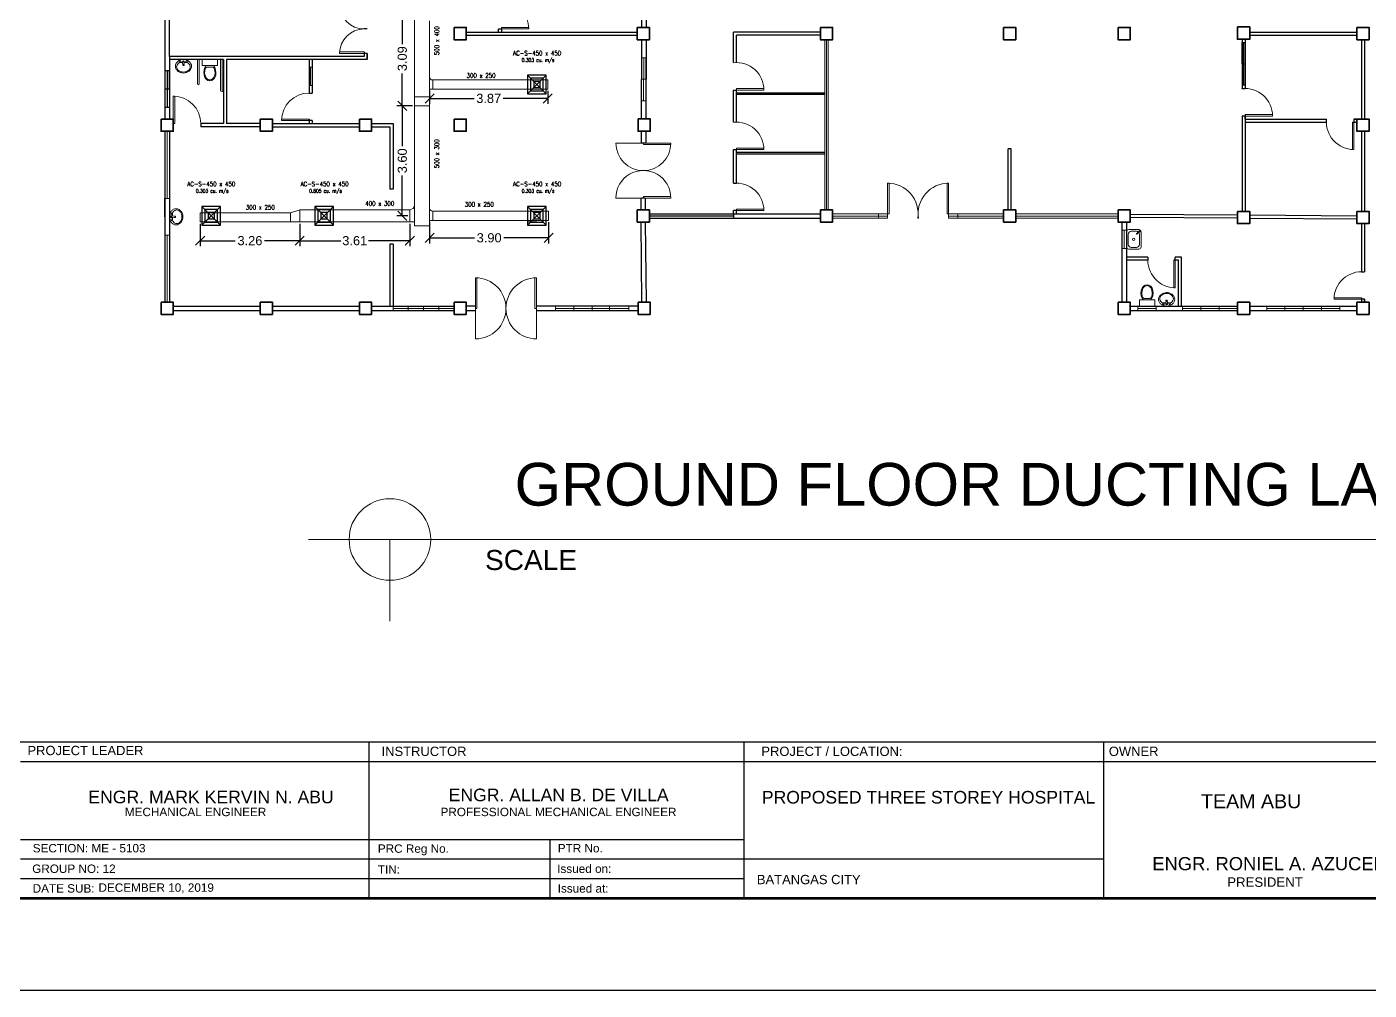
# Model space of a CAD drawing. Header units: millimetres. Extents: x 3 to 421, y 1 to 233.
# Drawn here: x 114.73 to 158.7, y 90.37 to 121.92 of the extents above; entities that cross this region are included whole.
import ezdxf

# ---------------------------------------------------------------- set-up
doc = ezdxf.new("R2010")
doc.units = ezdxf.units.MM
doc.header["$MEASUREMENT"] = 0
for name, color, linetype in [('.1', 1, 'Continuous'), ('diffuser', 7, 'Continuous'), ('ducting label', 7, 'Continuous'), ('Legends', 7, 'Continuous'), ('SHEET', 3, 'Continuous'), ('text', 7, 'Continuous')]:
    doc.layers.add(name, color=color, linetype=linetype)
doc.layers.add('ahu line', color=150, linetype='Continuous', lineweight=20)
doc.layers.add('WALL', color=4, linetype='Continuous', lineweight=30)
doc.styles.add('Arch-Dim', font='simplex.shx', dxfattribs={"width": 0.75})
doc.styles.add('arial', font='arial.ttf')
doc.styles.get("Standard").update_dxf_attribs({"font": 'arial.ttf'})
doc.dimstyles.new('Copy of dimension', dxfattribs={"dimtxt": 0.3, "dimasz": 0.3, "dimexe": 0.18, "dimexo": 0.0625, "dimgap": 0.09, "dimtad": 0, "dimzin": 0, "dimdsep": 46, "dimtxsty": 'Standard', "dimblk": 'OBLIQUE', "dimcen": 0.09, "dimclrd": 256, "dimclre": 256, "dimclrt": 256, "dimadec": 0, "dimazin": 0, "dimtfac": 1, "dimtofl": 0, "dimtmove": 0, "dimatfit": 3, "dimldrblk": 'OBLIQUE', "dimfxl": 1, "dimtolj": 1, "dimtzin": 0, "dimarcsym": 0})

# ---------------------------------------------------------------- blocks, each defined once
blk = doc.blocks.new('AC-S-12')
at = {"layer": 'diffuser', "color": 30}
for p, q in [((-0.15, 0.15), (0.15, -0.15)), ((0.15, 0.15), (-0.15, -0.15)), ((-0.15, 0.15), (-0.15, -0.15)), ((0.15, 0.15), (-0.15, 0.15)), ((-0.1, 0.1), (-0.1, -0.1)), ((0.1, 0.1), (-0.1, 0.1)), ((-0.05, 0.05), (-0.05, -0.05)), ((0.05, 0.05), (-0.05, 0.05)), ((0.05, -0.05), (0.05, 0.05)), ((0.1, -0.1), (0.1, 0.1)), ((0.15, -0.15), (0.15, 0.15)), ((-0.15, -0.15), (0.15, -0.15)), ((-0.1, -0.1), (0.1, -0.1)), ((-0.05, -0.05), (0.05, -0.05))]:
    blk.add_line(p, q, dxfattribs=at)
for points in [[(-0.358, 0.358, 0, 0.0447, 0), (-0.295, 0.295, 0, 0, 0), (-0.15, 0.15, 0, 0, 0)], [(0.358, 0.358, 0, 0.0447, 0), (0.295, 0.295, 0, 0, 0), (0.15, 0.15, 0, 0, 0)], [(-0.358, -0.358, 0, 0.0447, 0), (-0.295, -0.295, 0, 0, 0), (-0.15, -0.15, 0, 0, 0)], [(0.358, -0.358, 0, 0.0447, 0), (0.295, -0.295, 0, 0, 0), (0.15, -0.15, 0, 0, 0)]]:
    blk.add_lwpolyline(points, format="xyseb", dxfattribs=at)
blk = doc.blocks.new('fcu')
at = {"layer": 'diffuser', "xscale": 2.052644456280903, "yscale": 2.052644456280903, "zscale": 2.052644456280903}
blk.add_blockref('AC-S-12', (0, 0), dxfattribs=at)
blk = doc.blocks.new('_Oblique')
at = {"color": 0, "linetype": 'ByBlock', "lineweight": -2}
blk.add_line((-0.5, -0.5), (0.5, 0.5), dxfattribs=at)
blk = doc.blocks.new('*D18')
at = {"layer": 'Defpoints', "color": 0, "transparency": 16777216}
for p in [(127.924, 119.883), (131.791, 119.883), (131.791, 119.576)]:
    blk.add_point(p, dxfattribs=at)
at = {"layer": 'diffuser', "lineweight": -2, "transparency": 16777216}
for p, q in [((127.924, 119.821), (127.924, 119.396)), ((131.791, 119.821), (131.791, 119.396)), ((127.924, 119.576), (129.378, 119.576)), ((131.791, 119.576), (130.337, 119.576))]:
    blk.add_line(p, q, dxfattribs=at)
at = {"layer": 'diffuser', "lineweight": -2, "transparency": 16777216, "xscale": 0.3, "yscale": 0.3, "zscale": 0.3, "rotation": 180}
blk.add_blockref('_Oblique', (127.924, 119.576), dxfattribs=at)
at = {"layer": 'diffuser', "lineweight": -2, "transparency": 16777216, "xscale": 0.3, "yscale": 0.3, "zscale": 0.3}
blk.add_blockref('_Oblique', (131.791, 119.576), dxfattribs=at)
at = {"layer": 'diffuser', "transparency": 16777216, "insert": (129.858, 119.576), "char_height": 0.3, "attachment_point": 5}
blk.add_mtext('\\A1;3.87', dxfattribs=at)
blk = doc.blocks.new('*D21')
at = {"layer": 'Defpoints', "color": 0, "transparency": 16777216}
for p in [(127.424, 119.333), (127.028, 115.733), (127.274, 115.733)]:
    blk.add_point(p, dxfattribs=at)
at = {"layer": 'diffuser', "lineweight": -2, "transparency": 16777216}
for p, q in [((127.361, 119.333), (126.848, 119.333)), ((127.028, 119.333), (127.028, 118.012)), ((127.028, 115.733), (127.028, 117.054)), ((127.211, 115.733), (126.848, 115.733))]:
    blk.add_line(p, q, dxfattribs=at)
at = {"layer": 'diffuser', "lineweight": -2, "transparency": 16777216, "xscale": 0.3, "yscale": 0.3, "zscale": 0.3}
for p, rotation in [((127.028, 119.333), 90), ((127.028, 115.733), 270)]:
    blk.add_blockref('_Oblique', p, dxfattribs=dict(at, rotation=rotation))
at = {"layer": 'diffuser', "transparency": 16777216, "insert": (127.028, 117.533), "char_height": 0.3, "attachment_point": 5, "rotation": 90}
blk.add_mtext('\\A1;3.60', dxfattribs=at)
blk = doc.blocks.new('*D23')
at = {"layer": 'Defpoints', "color": 0, "transparency": 16777216}
for p in [(123.666, 115.533), (127.274, 115.533), (123.666, 114.917)]:
    blk.add_point(p, dxfattribs=at)
at = {"layer": 'diffuser', "lineweight": -2, "transparency": 16777216}
for p, q in [((123.666, 115.47), (123.666, 114.737)), ((127.274, 115.47), (127.274, 114.737)), ((123.666, 114.917), (125.019, 114.917)), ((127.274, 114.917), (125.92, 114.917))]:
    blk.add_line(p, q, dxfattribs=at)
at = {"layer": 'diffuser', "lineweight": -2, "transparency": 16777216, "xscale": 0.3, "yscale": 0.3, "zscale": 0.3, "rotation": 180}
blk.add_blockref('_Oblique', (123.666, 114.917), dxfattribs=at)
at = {"layer": 'diffuser', "lineweight": -2, "transparency": 16777216, "xscale": 0.3, "yscale": 0.3, "zscale": 0.3}
blk.add_blockref('_Oblique', (127.274, 114.917), dxfattribs=at)
at = {"layer": 'diffuser', "transparency": 16777216, "insert": (125.47, 114.917), "char_height": 0.3, "attachment_point": 5}
blk.add_mtext('\\A1;3.61', dxfattribs=at)
blk = doc.blocks.new('*D24')
at = {"layer": 'Defpoints', "color": 0, "transparency": 16777216}
for p in [(120.409, 115.533), (123.666, 115.533), (120.409, 114.917)]:
    blk.add_point(p, dxfattribs=at)
at = {"layer": 'diffuser', "lineweight": -2, "transparency": 16777216}
for p, q in [((120.409, 115.47), (120.409, 114.737)), ((123.666, 115.47), (123.666, 114.737)), ((120.409, 114.917), (121.558, 114.917)), ((123.666, 114.917), (122.516, 114.917))]:
    blk.add_line(p, q, dxfattribs=at)
at = {"layer": 'diffuser', "lineweight": -2, "transparency": 16777216, "xscale": 0.3, "yscale": 0.3, "zscale": 0.3, "rotation": 180}
blk.add_blockref('_Oblique', (120.409, 114.917), dxfattribs=at)
at = {"layer": 'diffuser', "lineweight": -2, "transparency": 16777216, "xscale": 0.3, "yscale": 0.3, "zscale": 0.3}
blk.add_blockref('_Oblique', (123.666, 114.917), dxfattribs=at)
at = {"layer": 'diffuser', "transparency": 16777216, "insert": (122.037, 114.917), "char_height": 0.3, "attachment_point": 5}
blk.add_mtext('\\A1;3.26', dxfattribs=at)
blk = doc.blocks.new('*D26')
at = {"layer": 'Defpoints', "color": 0, "transparency": 16777216}
for p in [(127.424, 122.422), (127.028, 119.333), (127.424, 119.333)]:
    blk.add_point(p, dxfattribs=at)
at = {"layer": 'diffuser', "lineweight": -2, "transparency": 16777216}
for p, q in [((127.361, 122.422), (126.848, 122.422)), ((127.028, 122.422), (127.028, 121.357)), ((127.028, 119.333), (127.028, 120.398)), ((127.361, 119.333), (126.848, 119.333))]:
    blk.add_line(p, q, dxfattribs=at)
at = {"layer": 'diffuser', "lineweight": -2, "transparency": 16777216, "xscale": 0.3, "yscale": 0.3, "zscale": 0.3}
for p, rotation in [((127.028, 122.422), 90), ((127.028, 119.333), 270)]:
    blk.add_blockref('_Oblique', p, dxfattribs=dict(at, rotation=rotation))
at = {"layer": 'diffuser', "transparency": 16777216, "insert": (127.028, 120.878), "char_height": 0.3, "attachment_point": 5, "rotation": 90}
blk.add_mtext('\\A1;3.09', dxfattribs=at)
blk = doc.blocks.new('*D28')
at = {"layer": 'Defpoints', "color": 0, "transparency": 16777216}
for p in [(127.924, 115.583), (131.822, 115.583), (131.822, 115.01)]:
    blk.add_point(p, dxfattribs=at)
at = {"layer": 'diffuser', "lineweight": -2, "transparency": 16777216}
for p, q in [((127.924, 115.52), (127.924, 114.83)), ((131.822, 115.52), (131.822, 114.83)), ((127.924, 115.01), (129.394, 115.01)), ((131.822, 115.01), (130.352, 115.01))]:
    blk.add_line(p, q, dxfattribs=at)
at = {"layer": 'diffuser', "lineweight": -2, "transparency": 16777216, "xscale": 0.3, "yscale": 0.3, "zscale": 0.3, "rotation": 180}
blk.add_blockref('_Oblique', (127.924, 115.01), dxfattribs=at)
at = {"layer": 'diffuser', "lineweight": -2, "transparency": 16777216, "xscale": 0.3, "yscale": 0.3, "zscale": 0.3}
blk.add_blockref('_Oblique', (131.822, 115.01), dxfattribs=at)
at = {"layer": 'diffuser', "transparency": 16777216, "insert": (129.873, 115.01), "char_height": 0.3, "attachment_point": 5}
blk.add_mtext('\\A1;3.90', dxfattribs=at)

msp = doc.modelspace()

# ---------------------------------------------------------------- linework, layer by layer
at = {"layer": '.1', "linetype": 'Continuous', "ltscale": 0.5}
msp.add_line((125.935, 98.501), (125.935, 93.381), dxfattribs=at)
at = {"layer": '.1', "color": 0}
msp.add_line((92.663, 90.372), (191.938, 90.372), dxfattribs=at)
at = {"color": 8, "lineweight": 25}
for p, q in [((119.249, 124.501), (119.249, 118.901)), ((119.399, 120.951), (119.399, 124.501)), ((134.874, 124.503), (134.866, 121.901)), ((135.024, 124.502), (135.016, 121.901)), ((130.174, 121.751), (130.174, 121.851)), ((130.174, 121.851), (130.274, 121.851)), ((130.274, 121.851), (130.274, 121.751)), ((129.124, 121.751), (134.724, 121.751)), ((129.124, 121.651), (134.724, 121.651)), ((134.865, 121.501), (134.857, 118.903)), ((135.015, 121.501), (135.007, 118.903)), ((137.874, 120.751), (137.874, 121.751)), ((140.724, 121.751), (137.874, 121.751)), ((137.974, 120.745), (137.974, 121.651)), ((137.974, 120.745), (137.974, 121.651)), ((140.724, 121.651), (137.974, 121.651)), ((154.536, 121.516), (154.536, 119.895)), ((154.636, 121.516), (154.636, 119.901)), ((154.636, 121.516), (154.636, 119.901)), ((154.786, 121.751), (158.299, 121.751)), ((154.786, 121.651), (158.299, 121.651)), ((158.449, 121.501), (158.449, 118.901)), ((158.549, 121.501), (158.549, 118.901)), ((125.774, 120.951), (119.399, 120.951)), ((119.399, 120.951), (119.399, 120.851)), ((119.399, 120.951), (119.399, 120.851)), ((125.774, 121.101), (125.774, 120.951)), ((125.874, 121.051), (125.774, 121.051)), ((125.874, 121.051), (125.874, 120.851)), ((125.874, 120.851), (125.874, 121.051)), ((121.174, 120.851), (119.399, 120.851)), ((119.399, 120.851), (119.399, 118.901)), ((121.174, 120.851), (121.174, 118.751)), ((125.874, 120.851), (121.274, 120.851)), ((121.274, 120.851), (121.274, 118.751)), ((123.974, 120.851), (123.974, 119.751)), ((124.074, 120.851), (124.074, 119.751)), ((123.974, 119.751), (124.074, 119.751)), ((137.874, 118.801), (137.874, 119.851)), ((137.874, 119.851), (137.974, 119.851)), ((137.974, 118.795), (137.974, 119.851)), ((137.974, 118.795), (137.974, 119.851)), ((140.874, 119.751), (137.974, 119.751)), ((140.874, 119.701), (137.974, 119.701)), ((154.536, 119.901), (154.636, 119.901)), ((121.174, 118.751), (120.424, 118.751)), ((120.424, 118.751), (120.424, 118.651)), ((122.374, 118.751), (121.274, 118.751)), ((122.774, 118.751), (125.624, 118.751)), ((123.974, 118.901), (123.974, 118.751)), ((124.074, 118.851), (123.974, 118.851)), ((124.074, 118.851), (124.074, 118.751)), ((126.024, 118.751), (126.724, 118.751)), ((126.724, 118.751), (126.724, 118.651)), ((154.536, 119.001), (154.536, 115.876)), ((154.636, 119.001), (154.536, 119.001)), ((154.636, 119.051), (154.636, 115.876)), ((154.636, 118.901), (157.304, 118.901)), ((154.636, 118.801), (157.299, 118.801)), ((157.299, 118.801), (157.299, 118.901)), ((158.149, 118.801), (158.299, 118.801)), ((158.199, 118.901), (158.449, 118.901)), ((158.299, 118.901), (158.199, 118.901)), ((158.199, 118.901), (158.199, 118.801)), ((119.249, 118.501), (119.249, 112.901)), ((119.399, 118.501), (119.399, 112.901)), ((122.374, 118.651), (120.424, 118.651)), ((122.774, 118.651), (125.624, 118.651)), ((126.024, 118.651), (126.624, 118.651)), ((126.624, 118.651), (126.624, 116.601)), ((126.724, 118.651), (126.724, 116.601)), ((134.856, 118.503), (134.856, 118.114)), ((135.006, 118.503), (135.006, 118.114)), ((158.449, 118.501), (158.449, 115.876)), ((158.549, 118.501), (158.549, 115.876)), ((134.974, 118.114), (134.856, 118.114)), ((137.874, 116.801), (137.874, 117.901)), ((137.874, 117.901), (137.974, 117.901)), ((137.974, 116.795), (137.974, 117.901)), ((137.974, 116.795), (137.974, 117.901)), ((146.874, 115.926), (146.874, 117.926)), ((146.974, 117.926), (146.874, 117.926)), ((146.974, 115.926), (146.974, 117.926)), ((140.874, 117.801), (137.974, 117.801)), ((140.874, 117.751), (137.974, 117.751)), ((126.724, 116.601), (126.624, 116.601)), ((119.249, 115.701), (119.249, 116.301)), ((134.849, 115.926), (134.849, 116.314)), ((134.974, 116.314), (134.874, 116.314)), ((134.999, 115.926), (134.999, 116.314)), ((135.124, 115.801), (140.724, 115.801)), ((135.124, 115.651), (140.724, 115.651)), ((137.874, 115.801), (137.874, 115.901)), ((137.974, 115.901), (137.874, 115.901)), ((137.974, 115.801), (137.974, 115.901)), ((137.974, 115.801), (137.974, 115.901)), ((137.974, 115.801), (137.974, 115.901)), ((154.386, 115.652), (150.873, 115.676)), ((154.386, 115.752), (150.874, 115.776)), ((158.299, 115.726), (154.786, 115.749)), ((158.298, 115.626), (154.786, 115.649)), ((134.874, 112.902), (134.849, 115.525)), ((135.024, 112.903), (134.999, 115.526)), ((150.599, 115.526), (150.599, 112.901)), ((150.749, 115.526), (150.749, 112.901)), ((158.449, 115.476), (158.449, 113.901)), ((158.549, 115.476), (158.549, 113.895)), ((126.624, 114.801), (126.624, 112.776)), ((126.724, 114.801), (126.624, 114.801)), ((126.724, 114.801), (126.724, 112.776)), ((151.454, 114.376), (150.749, 114.376)), ((151.449, 114.376), (151.449, 114.276)), ((152.549, 114.376), (152.349, 114.376)), ((152.349, 114.276), (152.349, 114.376)), ((152.549, 112.776), (152.549, 114.376)), ((151.449, 114.276), (150.749, 114.276)), ((152.449, 114.276), (152.299, 114.276)), ((152.449, 114.276), (152.349, 114.276)), ((152.449, 112.776), (152.449, 114.276)), ((158.449, 113.901), (158.549, 113.901)), ((158.449, 113.051), (158.449, 112.901)), ((119.524, 112.776), (122.374, 112.776)), ((119.524, 112.626), (122.374, 112.626)), ((122.774, 112.776), (125.624, 112.776)), ((122.774, 112.626), (125.624, 112.626)), ((126.024, 112.776), (128.724, 112.776)), ((126.024, 112.626), (128.724, 112.626)), ((129.424, 112.776), (129.124, 112.776)), ((129.124, 112.626), (129.224, 112.626)), ((129.124, 112.626), (129.424, 112.626)), ((134.749, 112.776), (131.424, 112.776)), ((131.424, 112.626), (134.749, 112.626)), ((150.874, 112.776), (154.386, 112.776)), ((150.874, 112.776), (152.449, 112.776)), ((150.874, 112.626), (154.386, 112.626)), ((154.786, 112.776), (158.299, 112.776)), ((154.786, 112.626), (158.299, 112.626)), ((158.549, 113.001), (158.449, 113.001)), ((158.549, 113.001), (158.549, 112.901)), ((158.549, 112.901), (158.549, 113.001))]:
    msp.add_line(p, q, dxfattribs=at)
at = {"color": 8, "lineweight": -2}
for p, q in [((125.874, 121.851), (125.774, 121.851)), ((154.536, 120.708), (154.536, 121.408)), ((154.536, 121.408), (154.636, 121.408)), ((154.586, 121.408), (154.586, 120.008)), ((154.636, 121.408), (154.636, 120.008)), ((154.536, 120.708), (154.636, 120.708)), ((119.399, 120.476), (119.249, 120.476)), ((119.324, 120.476), (119.324, 119.276)), ((119.399, 119.876), (119.399, 120.476)), ((119.399, 119.876), (119.249, 119.876)), ((119.399, 119.876), (119.399, 119.276)), ((154.636, 120.008), (154.536, 120.008)), ((154.536, 119.895), (154.536, 119.901)), ((119.399, 119.276), (119.249, 119.276)), ((154.636, 118.901), (154.636, 119.001)), ((134.874, 117.22), (134.874, 117.208)), ((134.974, 117.214), (134.974, 117.214)), ((134.974, 117.214), (134.974, 117.214)), ((137.874, 116.801), (137.974, 116.801)), ((137.874, 115.726), (135.124, 115.726)), ((137.874, 115.801), (137.874, 115.651)), ((151.454, 114.376), (151.449, 114.376))]:
    msp.add_line(p, q, dxfattribs=at)
at = {"color": 8, "lineweight": 13}
for p, q in [((131.174, 121.901), (130.274, 121.901)), ((130.274, 121.901), (130.274, 121.851)), ((130.274, 121.851), (131.174, 121.851)), ((131.174, 121.851), (131.174, 121.901)), ((124.974, 121.051), (124.974, 121.101)), ((124.974, 121.101), (125.774, 121.101)), ((125.774, 121.051), (124.974, 121.051)), ((125.774, 121.101), (125.774, 121.051)), ((119.524, 118.751), (119.524, 119.651)), ((119.524, 119.651), (119.574, 119.651)), ((119.574, 119.651), (119.574, 118.751)), ((137.974, 119.851), (137.974, 119.901)), ((138.874, 119.901), (137.974, 119.901)), ((137.974, 119.851), (138.874, 119.851)), ((138.874, 119.851), (138.874, 119.901)), ((119.574, 118.751), (119.524, 118.751)), ((123.074, 118.851), (123.074, 118.901)), ((123.074, 118.901), (123.974, 118.901)), ((123.974, 118.851), (123.074, 118.851)), ((123.974, 118.901), (123.974, 118.851)), ((154.636, 119.051), (154.636, 119.001)), ((155.536, 119.051), (154.636, 119.051)), ((154.636, 119.001), (155.536, 119.001)), ((155.536, 119.001), (155.536, 119.051)), ((158.199, 118.801), (158.149, 118.801)), ((158.149, 117.901), (158.149, 118.801)), ((158.199, 118.801), (158.199, 117.901)), ((134.856, 118.114), (134.023, 118.114)), ((134.924, 118.114), (135.824, 118.114)), ((134.924, 118.064), (134.924, 118.114)), ((135.824, 118.064), (134.924, 118.064)), ((135.824, 118.114), (135.824, 118.064)), ((137.974, 117.901), (137.974, 117.951)), ((138.874, 117.951), (137.974, 117.951)), ((137.974, 117.901), (138.874, 117.901)), ((138.874, 117.901), (138.874, 117.951)), ((158.199, 117.901), (158.149, 117.901)), ((142.924, 115.801), (142.924, 116.801)), ((142.924, 116.801), (142.974, 116.801)), ((142.974, 116.801), (142.974, 115.801)), ((144.924, 116.801), (144.874, 116.801)), ((144.874, 116.801), (144.874, 115.801)), ((144.924, 115.801), (144.924, 116.801)), ((134.874, 116.314), (134.024, 116.314)), ((135.824, 116.364), (134.924, 116.364)), ((134.924, 116.364), (134.924, 116.314)), ((134.924, 116.314), (135.824, 116.314)), ((135.824, 116.314), (135.824, 116.364)), ((137.974, 115.901), (137.974, 115.951)), ((138.874, 115.951), (137.974, 115.951)), ((137.974, 115.901), (138.874, 115.901)), ((138.874, 115.901), (138.874, 115.951)), ((142.974, 115.801), (142.924, 115.801)), ((143.912, 115.651), (143.935, 115.651)), ((144.874, 115.801), (144.924, 115.801)), ((152.299, 113.376), (152.299, 114.276)), ((152.349, 114.276), (152.349, 113.376)), ((129.424, 112.701), (129.424, 113.701)), ((129.474, 113.701), (129.474, 112.701)), ((131.424, 113.701), (131.374, 113.701)), ((131.374, 113.701), (131.374, 112.701)), ((131.424, 112.701), (131.424, 113.701)), ((152.349, 113.376), (152.299, 113.376)), ((157.549, 113.001), (157.549, 113.051)), ((157.549, 113.051), (158.449, 113.051)), ((158.449, 113.001), (158.449, 113.051)), ((129.424, 112.626), (129.424, 112.776)), ((129.474, 112.701), (129.424, 112.701)), ((129.424, 112.701), (129.424, 111.701)), ((131.374, 112.701), (131.424, 112.701)), ((131.424, 112.776), (131.424, 112.626)), ((131.424, 112.701), (131.424, 111.701)), ((158.449, 113.001), (157.549, 113.001))]:
    msp.add_line(p, q, dxfattribs=at)
at = {"color": 8, "lineweight": 9}
for p, q in [((140.874, 121.501), (140.874, 115.926)), ((140.924, 121.501), (140.924, 115.926)), ((140.974, 121.501), (140.974, 115.926)), ((119.844, 120.653), (119.831, 120.775)), ((119.873, 120.653), (119.887, 120.775)), ((120.324, 120.851), (120.324, 120.151)), ((120.374, 120.051), (120.374, 120.851)), ((120.474, 120.851), (120.974, 120.851)), ((120.474, 120.651), (120.474, 120.851)), ((120.974, 120.651), (120.474, 120.651)), ((120.814, 120.601), (120.633, 120.601)), ((120.974, 120.851), (120.974, 120.651)), ((121.074, 119.851), (121.074, 120.851)), ((121.124, 120.851), (121.124, 120.151)), ((124.074, 120.601), (123.974, 120.601)), ((123.974, 120.601), (123.974, 120.001)), ((124.024, 120.601), (124.024, 120.001)), ((124.074, 120.301), (124.074, 120.601)), ((135.011, 120.902), (134.863, 120.902)), ((134.863, 120.902), (134.863, 119.502)), ((134.937, 120.902), (134.933, 119.501)), ((135.011, 120.202), (135.011, 120.902)), ((120.324, 120.151), (120.324, 120.051)), ((121.124, 120.151), (121.124, 119.851)), ((135.011, 120.202), (134.863, 120.202)), ((121.124, 119.851), (121.174, 119.851)), ((121.174, 119.801), (121.124, 119.801)), ((123.974, 120.001), (124.074, 120.001)), ((134.863, 119.502), (135.009, 119.501)), ((119.324, 116.301), (119.324, 118.501)), ((119.249, 116.301), (119.399, 116.301)), ((119.597, 115.715), (119.475, 115.728)), ((119.597, 115.686), (119.475, 115.673)), ((141.124, 115.801), (142.974, 115.801)), ((142.974, 115.801), (141.124, 115.801)), ((142.624, 115.726), (141.124, 115.726)), ((141.124, 115.651), (142.924, 115.651)), ((142.924, 115.801), (142.624, 115.801)), ((142.624, 115.801), (142.624, 115.651)), ((142.624, 115.726), (142.924, 115.726)), ((142.924, 115.801), (142.924, 115.651)), ((144.874, 115.801), (146.724, 115.801)), ((146.724, 115.801), (144.874, 115.801)), ((144.924, 115.801), (144.924, 115.651)), ((144.924, 115.801), (145.224, 115.801)), ((145.224, 115.726), (144.924, 115.726)), ((144.924, 115.651), (146.724, 115.651)), ((145.224, 115.801), (145.224, 115.651)), ((145.224, 115.726), (146.724, 115.726)), ((147.124, 115.801), (150.474, 115.801)), ((147.124, 115.726), (150.474, 115.726)), ((147.124, 115.651), (150.474, 115.651)), ((150.749, 115.258), (150.599, 115.258)), ((150.599, 115.205), (150.599, 114.605)), ((150.674, 115.258), (150.674, 114.658)), ((119.249, 115.101), (119.399, 115.101)), ((119.324, 115.101), (119.324, 112.901)), ((150.599, 114.658), (150.749, 114.658)), ((151.514, 113.026), (151.333, 113.026)), ((126.724, 112.776), (127.724, 112.776)), ((126.724, 112.701), (128.724, 112.701)), ((128.724, 112.776), (126.774, 112.776)), ((126.774, 112.626), (128.724, 112.626)), ((127.224, 112.776), (127.224, 112.626)), ((127.724, 112.776), (128.724, 112.776)), ((127.724, 112.776), (127.724, 112.626)), ((128.224, 112.776), (128.224, 112.626)), ((132.049, 112.626), (132.049, 112.776)), ((133.249, 112.776), (132.049, 112.776)), ((132.049, 112.701), (134.449, 112.701)), ((134.449, 112.626), (132.049, 112.626)), ((132.649, 112.776), (132.649, 112.626)), ((132.874, 112.776), (134.749, 112.776)), ((133.249, 112.776), (134.449, 112.776)), ((133.249, 112.776), (133.249, 112.626)), ((133.811, 112.776), (133.811, 112.626)), ((134.449, 112.776), (134.449, 112.626)), ((151.124, 112.776), (151.124, 112.626)), ((151.124, 112.701), (151.724, 112.701)), ((151.124, 112.626), (151.724, 112.626)), ((151.174, 112.976), (151.174, 112.776)), ((151.674, 112.976), (151.174, 112.976)), ((151.174, 112.776), (151.674, 112.776)), ((151.674, 112.776), (151.674, 112.976)), ((151.724, 112.626), (151.724, 112.776)), ((152.05, 112.973), (152.036, 112.852)), ((152.079, 112.973), (152.092, 112.852)), ((154.386, 112.776), (152.586, 112.776)), ((152.586, 112.701), (154.386, 112.701)), ((152.586, 112.626), (153.186, 112.626)), ((153.186, 112.626), (153.186, 112.776)), ((153.186, 112.776), (153.786, 112.776)), ((153.786, 112.776), (153.786, 112.626)), ((155.342, 112.776), (156.542, 112.776)), ((157.742, 112.701), (155.342, 112.701)), ((156.542, 112.626), (155.342, 112.626)), ((155.942, 112.776), (155.942, 112.626)), ((156.542, 112.626), (156.542, 112.776)), ((156.542, 112.776), (157.742, 112.776)), ((156.542, 112.626), (157.742, 112.626)), ((157.142, 112.776), (157.142, 112.626))]:
    msp.add_line(p, q, dxfattribs=at)
at = {"color": 8, "lineweight": 9, "ltscale": 0.4}
for p, q in [((150.749, 115.205), (150.749, 114.715)), ((151.154, 115.28), (150.824, 115.28)), ((151.074, 115.225), (150.904, 115.225)), ((151.169, 115.233), (151.078, 115.142)), ((151.182, 115.221), (151.091, 115.13)), ((151.229, 114.715), (151.229, 115.205)), ((150.804, 115.125), (150.804, 114.795)), ((151.174, 114.795), (151.174, 115.125)), ((150.824, 114.64), (151.154, 114.64)), ((150.904, 114.695), (151.074, 114.695))]:
    msp.add_line(p, q, dxfattribs=at)
at = {"color": 0, "linetype": 'ByBlock', "lineweight": 9}
for p, q in [((129.294, 105.13), (123.95, 105.13)), ((126.622, 105.13), (126.622, 102.458)), ((167.264, 105.13), (129.294, 105.13))]:
    msp.add_line(p, q, dxfattribs=at)
at = {"color": 8, "lineweight": 35}
for points in [[(128.724, 121.901), (129.124, 121.901), (129.124, 121.501), (128.724, 121.501)], [(134.724, 121.901), (135.124, 121.901), (135.124, 121.501), (134.724, 121.501)], [(140.724, 121.901), (141.124, 121.901), (141.124, 121.501), (140.724, 121.501)], [(146.724, 121.901), (147.124, 121.901), (147.124, 121.501), (146.724, 121.501)], [(150.474, 121.901), (150.874, 121.901), (150.874, 121.501), (150.474, 121.501)], [(154.386, 121.916), (154.786, 121.916), (154.786, 121.516), (154.386, 121.516)], [(158.299, 121.901), (158.699, 121.901), (158.699, 121.501), (158.299, 121.501)], [(119.124, 118.901), (119.524, 118.901), (119.524, 118.501), (119.124, 118.501)], [(122.374, 118.901), (122.774, 118.901), (122.774, 118.501), (122.374, 118.501)], [(125.624, 118.901), (126.024, 118.901), (126.024, 118.501), (125.624, 118.501)], [(128.724, 118.901), (129.124, 118.901), (129.124, 118.501), (128.724, 118.501)], [(134.749, 118.903), (135.149, 118.903), (135.149, 118.503), (134.749, 118.503)], [(158.299, 118.901), (158.699, 118.901), (158.699, 118.501), (158.299, 118.501)], [(134.724, 115.926), (135.124, 115.926), (135.124, 115.526), (134.724, 115.526)], [(140.724, 115.926), (141.124, 115.926), (141.124, 115.526), (140.724, 115.526)], [(146.724, 115.926), (147.124, 115.926), (147.124, 115.526), (146.724, 115.526)], [(150.474, 115.926), (150.874, 115.926), (150.874, 115.526), (150.474, 115.526)], [(154.386, 115.876), (154.786, 115.876), (154.786, 115.476), (154.386, 115.476)], [(158.299, 115.876), (158.699, 115.876), (158.699, 115.476), (158.299, 115.476)], [(119.124, 112.901), (119.524, 112.901), (119.524, 112.501), (119.124, 112.501)], [(122.374, 112.901), (122.774, 112.901), (122.774, 112.501), (122.374, 112.501)], [(125.624, 112.901), (126.024, 112.901), (126.024, 112.501), (125.624, 112.501)], [(128.724, 112.901), (129.124, 112.901), (129.124, 112.501), (128.724, 112.501)], [(134.749, 112.903), (135.149, 112.903), (135.149, 112.503), (134.749, 112.503)], [(150.474, 112.901), (150.874, 112.901), (150.874, 112.501), (150.474, 112.501)], [(154.386, 112.901), (154.786, 112.901), (154.786, 112.501), (154.386, 112.501)], [(158.299, 112.901), (158.699, 112.901), (158.699, 112.501), (158.299, 112.501)]]:
    msp.add_lwpolyline(points, close=True, dxfattribs=at)
at = {"color": 8, "lineweight": 9}
for points in [[(154.536, 121.408), (154.636, 121.408), (154.636, 120.008), (154.536, 120.008)], [(123.974, 120.601), (124.074, 120.601), (124.074, 120.001), (123.974, 120.001)], [(134.863, 120.902), (135.009, 120.902), (135.009, 119.501), (134.863, 119.501)], [(119.249, 120.476), (119.399, 120.476), (119.399, 119.276), (119.249, 119.276)], [(119.249, 118.501), (119.399, 118.501), (119.399, 116.301), (119.249, 116.301)], [(135.124, 115.801), (137.874, 115.801), (137.874, 115.651), (135.124, 115.651)], [(150.599, 115.258), (150.749, 115.258), (150.749, 114.658), (150.599, 114.658)], [(119.249, 115.101), (119.399, 115.101), (119.399, 112.901), (119.249, 112.901)], [(126.724, 112.776), (128.724, 112.776), (128.724, 112.626), (126.724, 112.626)], [(126.724, 112.776), (128.724, 112.776), (128.724, 112.626), (126.724, 112.626)], [(132.049, 112.776), (134.449, 112.776), (134.449, 112.626), (132.049, 112.626)], [(132.049, 112.776), (134.449, 112.776), (134.449, 112.626), (132.049, 112.626)], [(151.124, 112.776), (151.724, 112.776), (151.724, 112.626), (151.124, 112.626)], [(151.124, 112.776), (151.724, 112.776), (151.724, 112.626), (151.124, 112.626)], [(152.586, 112.776), (154.386, 112.776), (154.386, 112.626), (152.586, 112.626)], [(152.586, 112.776), (154.386, 112.776), (154.386, 112.626), (152.586, 112.626)], [(155.342, 112.776), (157.742, 112.776), (157.742, 112.626), (155.342, 112.626)], [(155.342, 112.776), (157.742, 112.776), (157.742, 112.626), (155.342, 112.626)]]:
    msp.add_lwpolyline(points, close=True, dxfattribs=at)
for points in [[(120.081, 120.609, -0.124838), (120.065, 120.546, -0.105788), (120.016, 120.488, -0.086697), (119.946, 120.452, -0.076776), (119.859, 120.439, -0.076776), (119.771, 120.452, -0.086697), (119.701, 120.488, -0.105788), (119.652, 120.546, -0.124838), (119.636, 120.609, -0.124838), (119.652, 120.671, -0.105788), (119.701, 120.729, -0.040067), (119.732, 120.749), (119.834, 120.749, -0.040067)], [(119.883, 120.749), (119.985, 120.749, -0.040067), (120.016, 120.729, -0.105788), (120.065, 120.671, -0.124838), (120.081, 120.609, -0.124838)], [(119.641, 115.923, -0.124838), (119.703, 115.907, -0.105788), (119.761, 115.858, -0.086697), (119.797, 115.788, -0.076776), (119.811, 115.701, -0.076776), (119.797, 115.613, -0.086697), (119.761, 115.543, -0.105788), (119.703, 115.494, -0.124838), (119.641, 115.478, -0.124838), (119.578, 115.494, -0.105788), (119.521, 115.543, -0.040067), (119.501, 115.574), (119.501, 115.676, -0.040067)], [(119.501, 115.725), (119.501, 115.827, -0.040067), (119.521, 115.858, -0.105788), (119.578, 115.907, -0.124838), (119.641, 115.923, -0.124838)], [(152.287, 113.018, 0.124838), (152.271, 113.08, 0.105788), (152.221, 113.138, 0.086697), (152.152, 113.174, 0.076776), (152.064, 113.188, 0.076776), (151.976, 113.174, 0.086697), (151.907, 113.138, 0.105788), (151.857, 113.08, 0.124838), (151.842, 113.018, 0.124838), (151.857, 112.955, 0.105788), (151.907, 112.897, 0.040067), (151.937, 112.878), (152.04, 112.878, 0.040067)], [(152.088, 112.878), (152.191, 112.878, 0.040067), (152.221, 112.897, 0.105788), (152.271, 112.955, 0.124838), (152.287, 113.018, 0.124838)]]:
    msp.add_lwpolyline(points, format="xyb", dxfattribs=at)
for points in [[(119.62, 115.966, -0.11576), (119.702, 115.946, -0.104047), (119.776, 115.888, -0.090875), (119.823, 115.804, -0.083344), (119.841, 115.701, -0.083344), (119.823, 115.597, -0.090875), (119.776, 115.513, -0.104047), (119.702, 115.455, -0.11576), (119.62, 115.436, -0.11576), (119.537, 115.455, -0.104047), (119.463, 115.513, -0.090875), (119.416, 115.597, -0.083344), (119.399, 115.701, -0.083344), (119.416, 115.804, -0.090875), (119.463, 115.888, -0.104047), (119.537, 115.946, -0.11576)], [(152.329, 112.997, 0.11576), (152.31, 113.079, 0.104047), (152.251, 113.153, 0.090875), (152.168, 113.2, 0.083344), (152.064, 113.218, 0.083344), (151.961, 113.2, 0.090875), (151.877, 113.153, 0.104047), (151.818, 113.079, 0.11576), (151.799, 112.997, 0.11576), (151.818, 112.914, 0.104047), (151.877, 112.84, 0.090875), (151.961, 112.793, 0.083344), (152.064, 112.776, 0.083344), (152.168, 112.793, 0.090875), (152.251, 112.84, 0.104047), (152.31, 112.914, 0.11576)]]:
    msp.add_lwpolyline(points, format="xyb", close=True, dxfattribs=at)
for centre, radius in [((119.757, 120.778), 0.0255), ((119.859, 120.784), 0.0095), ((119.96, 120.778), 0.0255), ((119.472, 115.802), 0.0255), ((119.465, 115.701), 0.0095), ((119.472, 115.599), 0.0255), ((151.962, 112.849), 0.0255), ((152.064, 112.842), 0.0095), ((152.166, 112.849), 0.0255)]:
    msp.add_circle(centre, radius, dxfattribs=at)
at = {"color": 8, "lineweight": 9, "ltscale": 0.4}
msp.add_circle((150.989, 114.96), 0.0375, dxfattribs=at)
at = {"color": 0, "linetype": 'ByBlock', "lineweight": 9}
msp.add_circle((126.622, 105.13), 1.336, dxfattribs=at)
at = {"color": 8, "lineweight": 13}
for centre, radius, start, end in [((130.274, 121.851), 0.9, 0, 90), ((125.774, 122.651), 0.8, 180, 270), ((125.774, 121.051), 0.8, 90, 180), ((137.974, 119.851), 0.9, 0, 96.3794), ((119.524, 118.751), 0.9, 0, 90), ((123.974, 118.851), 0.9, 90, 180), ((154.636, 119.001), 0.9, 0, 96.3794), ((137.974, 117.901), 0.9, 0, 96.3794), ((158.199, 118.801), 0.9, 173.6206, 270), ((134.924, 118.114), 0.9, 180.0054, 359.9976), ((134.924, 116.314), 0.9, 359.9976, 179.9984), ((137.974, 115.901), 0.9, 0, 96.3794), ((142.924, 115.801), 1, 351.3731, 90), ((144.924, 115.801), 1, 90, 188.6269), ((152.349, 114.276), 0.9, 173.6206, 270), ((158.449, 113.001), 0.9, 83.6206, 180), ((129.424, 112.701), 1, 270, 90), ((131.424, 112.701), 1, 90, 270)]:
    msp.add_arc(centre, radius, start, end, dxfattribs=at)
at = {"color": 8, "lineweight": 9}
for centre, radius, start, end in [((119.779, 120.63), 0.185, 153.5873, 180), ((119.779, 120.63), 0.185, 180, 206.4127), ((119.818, 120.61), 0.228, 129.8268, 153.5873), ((119.818, 120.649), 0.228, 206.4127, 230.1732), ((119.843, 120.581), 0.267, 109.0569, 129.8268), ((119.859, 120.534), 0.317, 90, 109.0569), ((119.859, 120.778), 0.028, 353.7545, 186.2455), ((119.859, 120.676), 0.025, 138.7978, 233.6932), ((119.859, 120.746), 0.0948, 261.2026, 278.7974), ((119.859, 120.676), 0.025, 251.3793, 288.6207), ((119.859, 120.534), 0.317, 70.9431, 90), ((119.859, 120.676), 0.025, 306.3068, 41.2022), ((119.875, 120.581), 0.267, 50.1732, 70.9431), ((119.9, 120.61), 0.228, 26.4127, 50.1732), ((119.9, 120.649), 0.228, 309.8268, 333.5873), ((119.938, 120.63), 0.185, 0, 26.4127), ((119.938, 120.63), 0.185, 333.5873, 0), ((120.633, 120.551), 0.05, 90, 151.9916), ((120.814, 120.551), 0.05, 28.1501, 90), ((119.843, 120.679), 0.267, 230.1732, 250.9431), ((119.859, 120.725), 0.317, 250.9431, 270), ((119.859, 120.725), 0.317, 270, 289.0569), ((119.875, 120.679), 0.267, 289.0569, 309.8268), ((120.349, 120.051), 0.025, 180, 0), ((121.124, 119.851), 0.05, 180, 270), ((119.472, 115.701), 0.028, 83.7545, 276.2455), ((119.574, 115.701), 0.025, 36.3068, 131.2022), ((119.574, 115.701), 0.025, 228.7978, 323.6932), ((119.503, 115.701), 0.0948, 351.2026, 8.7974), ((119.574, 115.701), 0.025, 341.3793, 18.6207), ((151.333, 113.076), 0.05, 208.0084, 270), ((151.514, 113.076), 0.05, 270, 331.8499), ((152.064, 112.849), 0.028, 173.7545, 6.2455), ((152.064, 112.95), 0.025, 126.3068, 221.2022), ((152.064, 112.88), 0.0948, 81.2026, 98.7974), ((152.064, 112.95), 0.025, 71.3793, 108.6207), ((152.064, 112.95), 0.025, 318.7978, 53.6932)]:
    msp.add_arc(centre, radius, start, end, dxfattribs=at)
at = {"color": 8, "lineweight": 9, "ltscale": 0.4}
for centre, radius, start, end in [((150.824, 115.205), 0.075, 90, 180), ((150.904, 115.125), 0.1, 90, 180), ((151.074, 115.125), 0.1, 50.0132, 90), ((151.154, 115.205), 0.075, 0, 90), ((151.176, 115.227), 0.0217, 248.7565, 201.2435), ((151.176, 115.227), 0.0145, 262.0499, 187.9501), ((151.176, 115.227), 0.00874, 315, 135), ((150.904, 114.795), 0.1, 180, 270), ((151.074, 114.795), 0.1, 270, 0), ((151.084, 115.136), 0.00874, 135, 315), ((151.074, 115.125), 0.1, 0, 39.9868), ((150.824, 114.715), 0.075, 180, 270), ((151.154, 114.715), 0.075, 270, 0)]:
    msp.add_arc(centre, radius, start, end, dxfattribs=at)
at = {"color": 8, "lineweight": 9, "extrusion": (0, 0, -1)}
msp.add_ellipse((120.724, 120.426), major_axis=(0, 0.275), ratio=0.727273, start_param=0.612555, end_param=5.670631, dxfattribs=at)
at = {"color": 8, "lineweight": 9}
msp.add_ellipse((151.424, 113.201), major_axis=(0, -0.275), ratio=0.727273, start_param=0.612555, end_param=5.670631, dxfattribs=at)
for points in [[(120.858, 120.574), (120.867, 120.558), (120.875, 120.54), (120.902, 120.449), (120.896, 120.361), (120.839, 120.23), (120.789, 120.188), (120.69, 120.175), (120.638, 120.201), (120.564, 120.312), (120.546, 120.396), (120.562, 120.51), (120.573, 120.544), (120.589, 120.574)], [(151.558, 113.052), (151.567, 113.068), (151.575, 113.086), (151.602, 113.178), (151.596, 113.265), (151.539, 113.396), (151.489, 113.438), (151.39, 113.451), (151.338, 113.425), (151.264, 113.314), (151.246, 113.23), (151.262, 113.117), (151.273, 113.082), (151.289, 113.052)]]:
    msp.add_open_spline(points, degree=3, knots=[0.937253, 0.937253, 0.937253, 0.937253, 1.185372, 1.185372, 2.113864, 2.113864, 3.042356, 3.042356, 3.970847, 3.970847, 4.899339, 4.899339, 5.346062, 5.346062, 5.346062, 5.346062], dxfattribs=at)
at = {"layer": 'ahu line', "linetype": 'Continuous'}
for p, q in [((127.424, 150.989), (127.424, 115.409)), ((127.924, 122.122), (127.924, 115.409)), ((131.791, 120.183), (128.024, 120.183)), ((131.791, 119.883), (127.924, 119.883)), ((123.366, 115.833), (120.409, 115.833)), ((120.409, 115.833), (120.409, 115.533)), ((123.366, 115.833), (123.666, 115.933)), ((123.366, 115.833), (123.366, 115.533)), ((127.274, 115.933), (123.666, 115.933)), ((123.666, 115.933), (123.666, 115.533)), ((127.274, 115.933), (127.274, 115.533)), ((131.822, 115.883), (128.024, 115.883)), ((131.822, 115.883), (131.822, 115.583)), ((127.424, 115.533), (120.409, 115.533)), ((127.424, 115.409), (127.924, 115.409)), ((131.822, 115.583), (127.924, 115.583)), ((131.436, 115.533), (131.128, 115.533))]:
    msp.add_line(p, q, dxfattribs=at)
at = {"layer": 'ahu line'}
for p, q in [((128.024, 120.183), (128.024, 119.883)), ((131.791, 120.183), (131.791, 119.883)), ((127.924, 119.633), (127.424, 119.633)), ((127.924, 119.333), (127.424, 119.333)), ((128.024, 115.883), (128.024, 115.583))]:
    msp.add_line(p, q, dxfattribs=at)
at = {"layer": 'ahu line', "linetype": 'Continuous'}
for centre, radius, start, end in [((128.024, 120.283), 0.1, 180, 270), ((127.274, 116.083), 0.15, 270, 0), ((128.024, 115.983), 0.1, 180, 270)]:
    msp.add_arc(centre, radius, start, end, dxfattribs=at)
at = {"layer": 'SHEET', "color": 1}
for p, q in [((98.679, 98.501), (188.93, 98.501)), ((125.935, 98.502), (125.935, 93.381)), ((125.935, 98.501), (125.935, 93.381)), ((138.226, 93.381), (138.226, 98.501)), ((150.002, 98.501), (150.002, 93.381)), ((114.526, 97.861), (171.096, 97.861)), ((114.526, 95.311), (138.226, 95.311)), ((131.859, 95.311), (131.859, 93.381)), ((114.526, 94.668), (150.002, 94.668)), ((114.526, 94.024), (124.86, 94.024)), ((114.526, 94.024), (138.226, 94.024)), ((125.935, 94.024), (136.269, 94.024))]:
    msp.add_line(p, q, dxfattribs=at)
at = {"layer": 'WALL', "color": 1, "linetype": 'Continuous', "const_width": 0.0853}
msp.add_lwpolyline([(98.679, 93.381), (188.93, 93.381), (188.93, 157.76), (98.679, 157.76)], close=True, dxfattribs=at)

# ---------------------------------------------------------------- block references
at = {"layer": 'Legends', "linetype": 'Continuous', "lineweight": 25}
for p in [(131.436, 120.033), (120.77, 115.733), (124.467, 115.733), (131.436, 115.733)]:
    msp.add_blockref('fcu', p, dxfattribs=at)

# ---------------------------------------------------------------- texts
at = {"color": 0, "linetype": 'ByBlock', "lineweight": 9}
for s, height, p in [('GROUND FLOOR DUCTING LAYOUT', 1.4, (130.707, 106.24)), ('SCALE                                                                                                                              1:400', 0.657637, (129.738, 104.131))]:
    msp.add_text(s, height=height, dxfattribs=at).set_placement(p)
at = {"layer": 'ducting label', "color": 3, "linetype": 'Continuous', "lineweight": 25, "char_height": 0.15, "attachment_point": 1, "rotation": 90, "style": 'Arch-Dim'}
for s, insert in [('\\A1;500 x 400', (128.083, 120.992)), ('\\A1;500 x 300', (128.083, 117.288))]:
    msp.add_mtext_dynamic_manual_height_columns(s, width=1.19515, gutter_width=1.011, heights=[0], dxfattribs=dict(at, insert=insert))
at = {"layer": 'ducting label', "color": 3, "linetype": 'Continuous', "lineweight": 25, "attachment_point": 1, "style": 'Arch-Dim'}
for s, width, insert, char_height in [('\\A1;AC-S-450 x 450', 1.719, (130.658, 121.133), 0.15), ('\\A1;0.303 cu. m/s', 1.719, (130.939, 120.894), 0.12), ('\\A1;300 x 250', 1.19515, (129.133, 120.403), 0.15), ('\\A1;AC-S-450 x 450', 1.719, (119.983, 116.85), 0.15), ('\\A1;0.303 cu. m/s', 1.719, (120.265, 116.61), 0.12), ('\\A1;AC-S-450 x 450', 1.719, (123.695, 116.85), 0.15), ('\\A1;0.605 cu. m/s', 1.719, (123.977, 116.61), 0.12), ('\\A1;AC-S-450 x 450', 1.719, (130.658, 116.85), 0.15), ('\\A1;0.303 cu. m/s', 1.719, (130.939, 116.61), 0.12), ('\\A1;300 x 250', 1.19515, (121.902, 116.085), 0.15), ('\\A1;400 x 300', 1.09766, (125.814, 116.212), 0.15), ('\\A1;300 x 250', 1.19515, (129.074, 116.182), 0.15)]:
    msp.add_mtext_dynamic_manual_height_columns(s, width=width, gutter_width=1.011, heights=[0], dxfattribs=dict(at, insert=insert, char_height=char_height))
at = {"layer": 'text', "style": 'arial'}
for s, height, p in [('PROJECT LEADER', 0.30409, (114.749, 98.069)), ('INSTRUCTOR', 0.304, (126.348, 98.042)), ('PROJECT / LOCATION:', 0.30402, (138.79, 98.042)), ('PROJECT / LOCATION:', 0.30402, (138.79, 98.042)), ('PROJECT / LOCATION:', 0.30402, (138.79, 98.042)), ('OWNER', 0.304, (150.171, 98.042)), ('ENGR. MARK KERVIN N. ABU', 0.41257, (116.744, 96.492)), ('ENGR. ALLAN B. DE VILLA', 0.41257, (128.547, 96.56)), ('PROPOSED THREE STOREY HOSPITAL', 0.41257, (138.805, 96.484)), ('TEAM ABU', 0.4598, (153.192, 96.33)), ('MECHANICAL ENGINEER', 0.27505, (117.94, 96.071)), ('PROFESSIONAL MECHANICAL ENGINEER', 0.27505, (128.281, 96.071)), ('SECTION: ME - 5103', 0.27505, (114.923, 94.884)), ('PRC Reg No.', 0.27505, (126.227, 94.871)), ('PTR No.', 0.275, (132.121, 94.884)), ('ENGR. RONIEL A. AZUCENA', 0.43038, (151.596, 94.3)), ('GROUP NO: 12', 0.27505, (114.905, 94.211)), ('TIN:', 0.275, (126.227, 94.188)), ('Issued on:', 0.275, (132.102, 94.211)), ('BATANGAS CITY', 0.30402, (138.643, 93.843)), ('DATE SUB:', 0.275, (114.92, 93.567)), ('DECEMBER 10, 2019', 0.27505, (117.077, 93.594)), ('Issued at:', 0.275, (132.118, 93.567)), ('PRESIDENT', 0.3099, (154.049, 93.756))]:
    msp.add_text(s, height=height, dxfattribs=at).set_placement(p)

# ---------------------------------------------------------------- dimensions: what is measured, and where the dimension line sits
at = {"layer": 'diffuser'}
for base, p1, p2, picture, middle in [((127.028, 119.333), (127.424, 122.422), (127.424, 119.333), '*D26', (127.028, 120.878)), ((127.028, 115.733), (127.424, 119.333), (127.274, 115.733), '*D21', (127.028, 117.533))]:
    dim = msp.add_linear_dim(base=base, p1=p1, p2=p2, angle=90, dimstyle='Copy of dimension', dxfattribs=at)
    dim.commit()
    dim.dimension.update_dxf_attribs({"geometry": picture, "text_midpoint": middle})
dim = msp.add_linear_dim(base=(131.791, 119.576), p1=(127.924, 119.883), p2=(131.791, 119.883), dimstyle='Copy of dimension', dxfattribs=at)
dim.commit()
dim.dimension.update_dxf_attribs({"geometry": '*D18', "text_midpoint": (129.858, 119.576), "dimtype": 160})
for base, p1, p2, picture, middle in [((120.409, 114.917), (123.666, 115.533), (120.409, 115.533), '*D24', (122.037, 114.917)), ((123.666, 114.917), (127.274, 115.533), (123.666, 115.533), '*D23', (125.47, 114.917)), ((131.822, 115.01), (127.924, 115.583), (131.822, 115.583), '*D28', (129.873, 115.01))]:
    dim = msp.add_linear_dim(base=base, p1=p1, p2=p2, dimstyle='Copy of dimension', dxfattribs=at)
    dim.commit()
    dim.dimension.update_dxf_attribs({"geometry": picture, "text_midpoint": middle})

doc.saveas('drawing.dxf')
